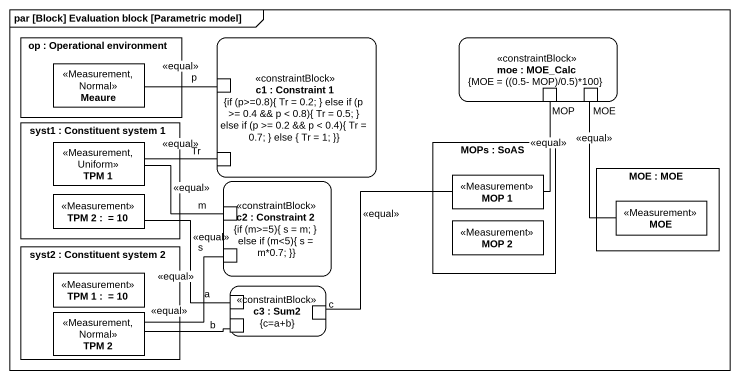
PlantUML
@startuml
mainframe par [Block] Evaluation block [Parametric model]
rectangle "op : Operational environment" as op {
  rectangle Meaure <<Measurement, Normal>>
}
rectangle "c1 : Constraint 1\n{if (p>=0.8){ Tr = 0.2; } else if (p >= 0.4 && p < 0.8){ Tr = 0.5; } else if (p >= 0.2 && p < 0.4){ Tr = 0.7; } else { Tr = 1; }}" as c1 <<constraintBlock>> {
  port p
  port Tr
}
rectangle "moe : MOE_Calc\n{MOE = ((0.5- MOP)/0.5)*100}" as moe <<constraintBlock>> {
  port MOP
  port MOE
}
rectangle "syst1 : Constituent system 1" as syst1 {
  rectangle "TPM 1" as TPM_1 <<Measurement, Uniform>>
  rectangle "TPM 2 :  = 10" as TPM_2 <<Measurement>>
}
rectangle "MOPs : SoAS" as MOPs {
  rectangle "MOP 1" as MOP_1 <<Measurement>>
  rectangle "MOP 2" as MOP_2 <<Measurement>>
}
rectangle "c2 : Constraint 2\n{if (m>=5){ s = m; } else if (m<5){ s = m*0.7; }}" as c2 <<constraintBlock>> {
  port m
  port s
}
rectangle "MOE : MOE" as MOE_2 {
  rectangle "MOE" as MOE_3 <<Measurement>>
}
rectangle "syst2 : Constituent system 2" as syst2 {
  rectangle "TPM 1 :  = 10" as TPM_1_2 <<Measurement>>
  rectangle "TPM 2" as TPM_2_2 <<Measurement, Normal>>
}
rectangle "c3 : Sum2\n{c=a+b}" as c3 <<constraintBlock>> {
  port a
  port b
  port c
}
p -left- Meaure : <<equal>>
MOP -- MOP_1 : <<equal>>
MOE -- MOE_3 : <<equal>>
Tr -left- TPM_1 : <<equal>>
m -left- TPM_1 : <<equal>>
s -left- TPM_2_2 : <<equal>>
a -up- TPM_2 : <<equal>>
b -left- TPM_2_2 : <<equal>>
c -up- MOP_1 : <<equal>>
@enduml
